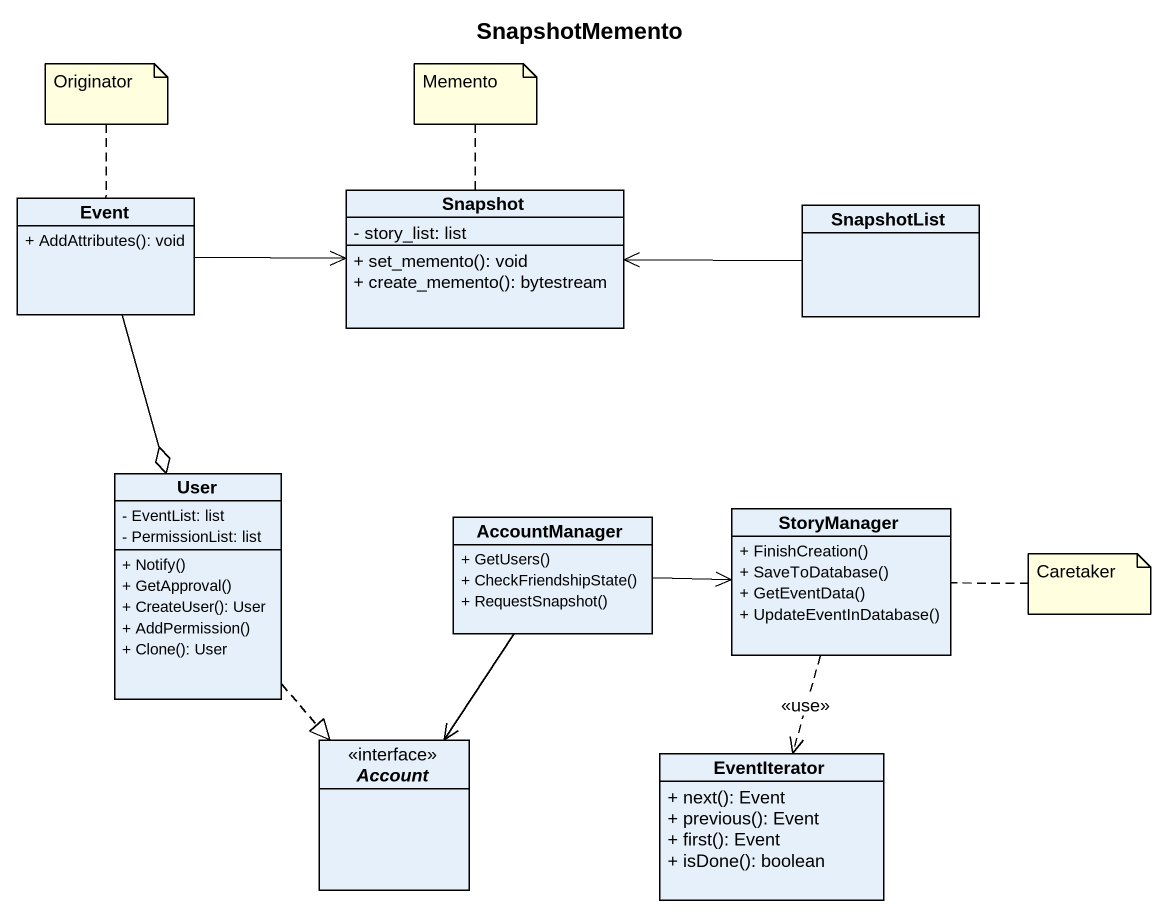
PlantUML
@startuml
title SnapshotMemento
hide circle
hide empty members
skinparam classAttributeIconSize 0
class Event {
  + AddAttributes(): void
}
class Snapshot {
  - story_list: list
  + set_memento(): void
  + create_memento(): bytestream
}
class SnapshotList
class User {
  - EventList: list
  - PermissionList: list
  + Notify()
  + GetApproval()
  + CreateUser(): User
  + AddPermission()
  + Clone(): User
}
class AccountManager {
  + GetUsers()
  + CheckFriendshipState()
  + RequestSnapshot()
}
class StoryManager {
  + FinishCreation()
  + SaveToDatabase()
  + GetEventData()
  + UpdateEventInDatabase()
}
interface Account
class EventIterator {
  + next(): Event
  + previous(): Event
  + first(): Event
  + isDone(): boolean
}
Event -right-> Snapshot
Event --o User
SnapshotList -left-> Snapshot
User ..|> Account
AccountManager -right-> StoryManager
AccountManager --> Account
StoryManager ..> EventIterator : <<use>>
note top of Event : Originator
note top of Snapshot : Memento
note right of StoryManager : Caretaker
@enduml
